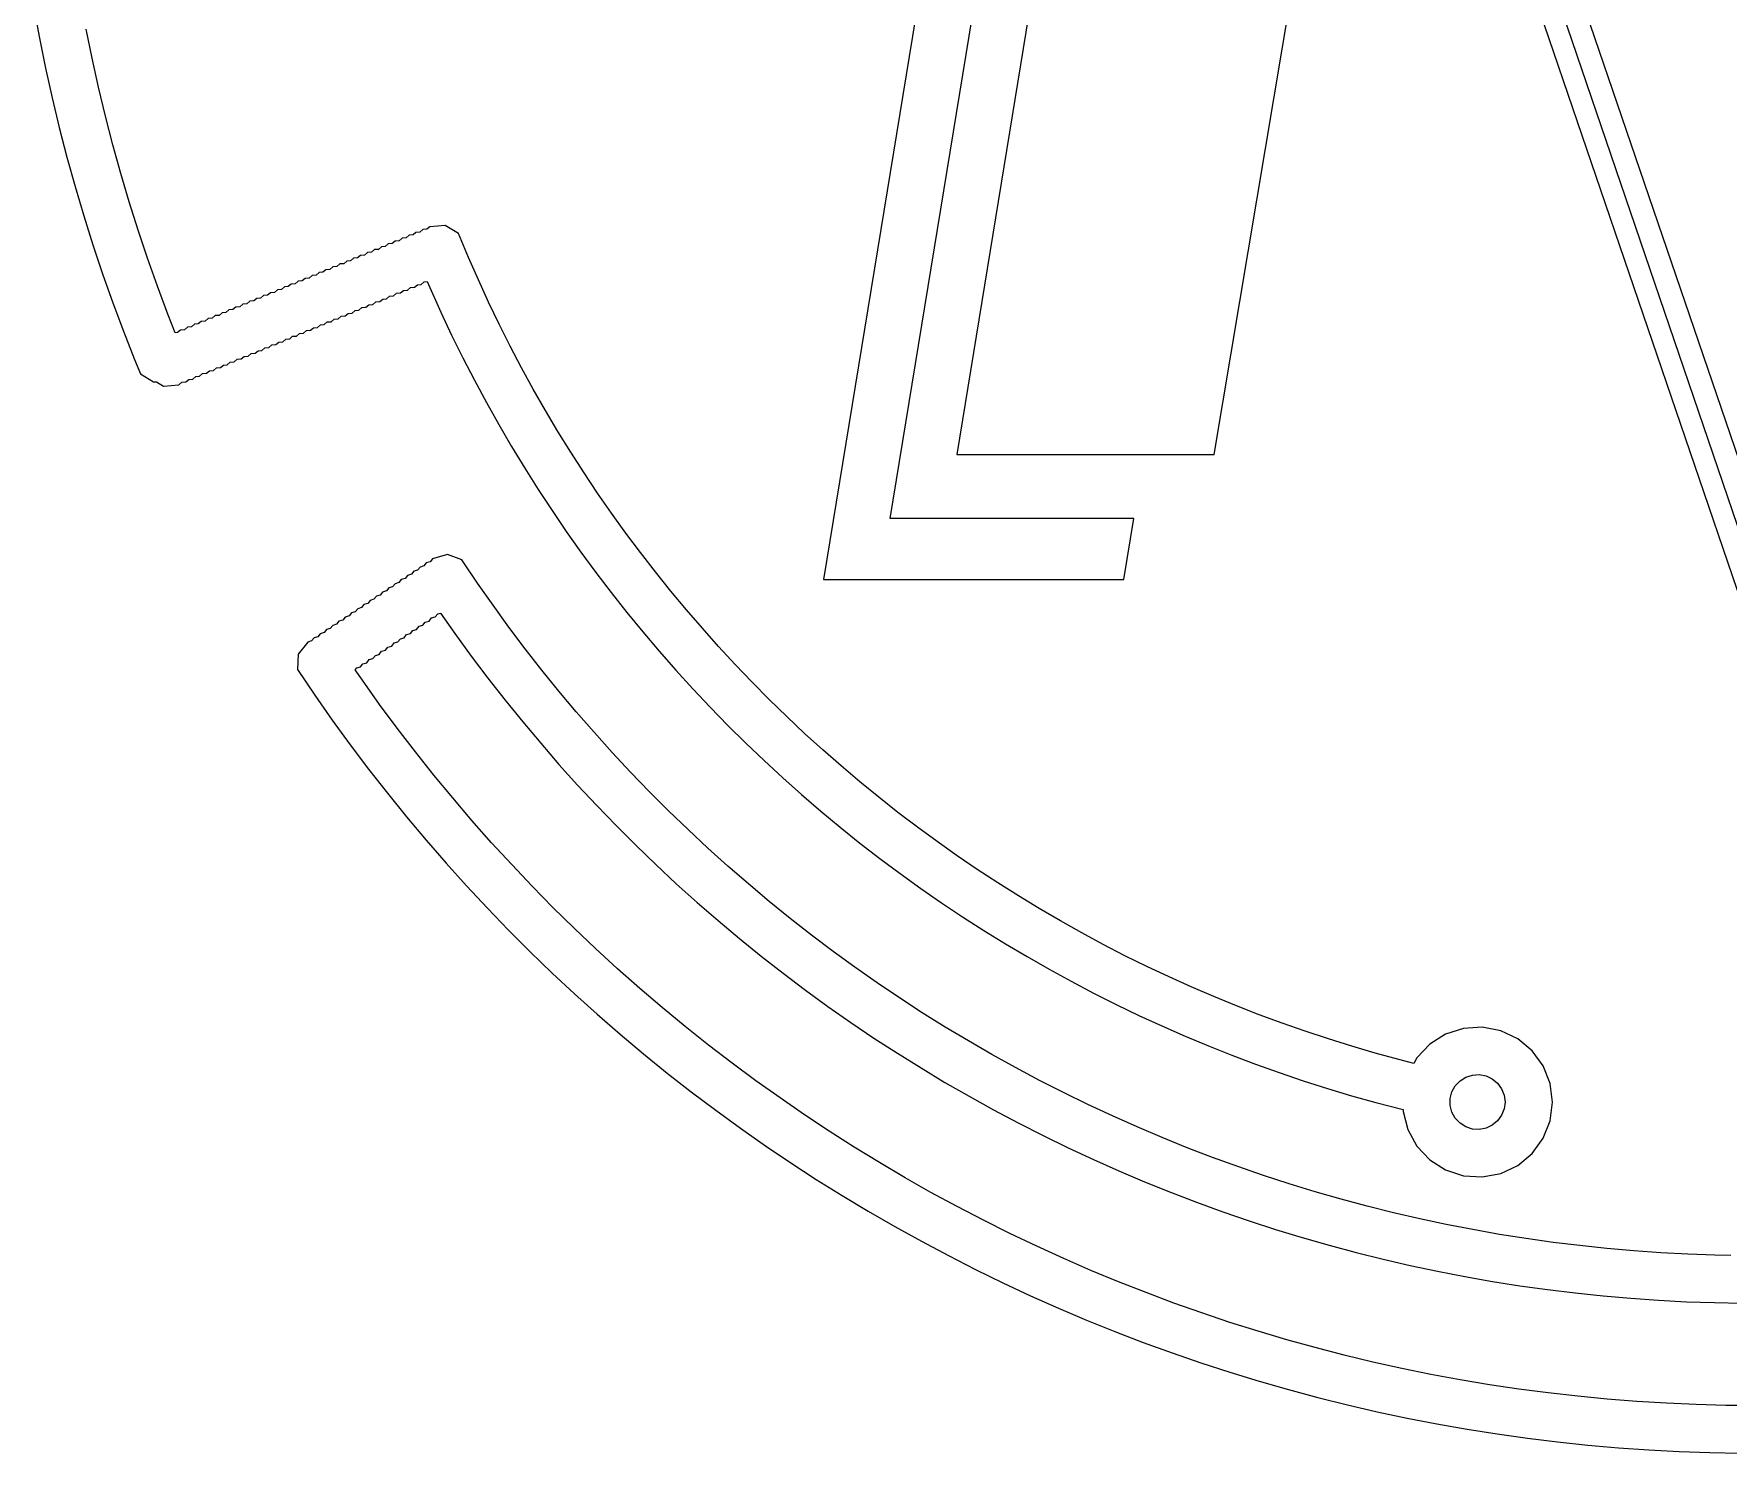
# Model space of a CAD drawing. Header units: metres. Extents: x -25 to 25, y -25 to 25.
# Drawn here: x -24.62 to -0.39, y -25 to -4.71 of the extents above; entities that cross this region are included whole.
import ezdxf

# ---------------------------------------------------------------- set-up
doc = ezdxf.new("R2010")
doc.units = ezdxf.units.M

msp = doc.modelspace()

# ---------------------------------------------------------------- linework, layer by layer
for p, q in [((-9.07555, 13.4543), (-13.3263, -12.5087)), ((-12.3749, -11.6375), (-8.42712, 12.4735)), ((-7.77872, 11.5366), (-11.4227, -10.7217)), ((-5.27769, 3.96202), (-0.168442, -11.0076)), ((-0.183548, -11.947), (-5.38841, 3.30254)), ((-7.74298, -10.7217), (-5.49413, 2.67288)), ((-5.49413, 2.67288), (-0.199371, -12.8418)), ((-24.6201, -4.34258), (-24.5405, -4.77159)), ((-24.5405, -4.77159), (-24.4535, -5.19914)), ((-23.7888, -5.05647), (-23.8735, -4.64052)), ((-23.697, -5.47087), (-23.7888, -5.05647)), ((-24.4535, -5.19914), (-24.359, -5.62514)), ((-23.5979, -5.88359), (-23.697, -5.47087)), ((-24.359, -5.62514), (-24.2572, -6.04939)), ((-24.2572, -6.04939), (-24.1479, -6.47182)), ((-23.4916, -6.29451), (-23.5979, -5.88359)), ((-23.3782, -6.70358), (-23.4916, -6.29451)), ((-24.1479, -6.47182), (-24.0313, -6.89227)), ((-23.2576, -7.11055), (-23.3782, -6.70358)), ((-24.0313, -6.89227), (-23.9073, -7.31062)), ((-23.13, -7.51537), (-23.2576, -7.11055)), ((-23.9073, -7.31062), (-23.7761, -7.72676)), ((-19.0564, -7.50659), (-19.0993, -7.5432)), ((-19.0002, -7.50217), (-19.0564, -7.50659)), ((-18.9574, -7.46556), (-19.0002, -7.50217)), ((-18.7372, -7.44823), (-18.9574, -7.46556)), ((-18.5488, -7.56364), (-18.7372, -7.44823)), ((-23.7761, -7.72676), (-23.6376, -8.14053)), ((-22.9953, -7.91789), (-23.13, -7.51537)), ((-19.6508, -7.75278), (-19.6936, -7.78938)), ((-19.5946, -7.74835), (-19.6508, -7.75278)), ((-19.5517, -7.71175), (-19.5946, -7.74835)), ((-19.4955, -7.70732), (-19.5517, -7.71175)), ((-19.4527, -7.67072), (-19.4955, -7.70732)), ((-19.3965, -7.66629), (-19.4527, -7.67072)), ((-19.3536, -7.62968), (-19.3965, -7.66629)), ((-19.2974, -7.62526), (-19.3536, -7.62968)), ((-19.2545, -7.58865), (-19.2974, -7.62526)), ((-19.1983, -7.58423), (-19.2545, -7.58865)), ((-19.1555, -7.54762), (-19.1983, -7.58423)), ((-19.0993, -7.5432), (-19.1555, -7.54762)), ((-18.4048, -7.90733), (-18.5488, -7.56364)), ((-22.8536, -8.31804), (-22.9953, -7.91789)), ((-20.1889, -7.99452), (-20.2451, -7.99895)), ((-20.146, -7.95792), (-20.1889, -7.99452)), ((-20.0898, -7.95351), (-20.146, -7.95792)), ((-20.047, -7.91689), (-20.0898, -7.95351)), ((-19.9908, -7.91248), (-20.047, -7.91689)), ((-19.9479, -7.87585), (-19.9908, -7.91248)), ((-19.8917, -7.87144), (-19.9479, -7.87585)), ((-19.8489, -7.83482), (-19.8917, -7.87144)), ((-19.7927, -7.83041), (-19.8489, -7.83482)), ((-19.7498, -7.79381), (-19.7927, -7.83041)), ((-19.6936, -7.78938), (-19.7498, -7.79381)), ((-18.264, -8.22734), (-18.4048, -7.90733)), ((-23.6376, -8.14053), (-23.4919, -8.55182)), ((-20.7404, -8.2041), (-20.7832, -8.24071)), ((-20.6842, -8.19968), (-20.7404, -8.2041)), ((-20.6413, -8.16307), (-20.6842, -8.19968)), ((-20.5851, -8.15865), (-20.6413, -8.16307)), ((-20.5423, -8.12204), (-20.5851, -8.15865)), ((-20.4861, -8.11761), (-20.5423, -8.12204)), ((-20.4432, -8.08101), (-20.4861, -8.11761)), ((-20.387, -8.07658), (-20.4432, -8.08101)), ((-20.3441, -8.03998), (-20.387, -8.07658)), ((-20.288, -8.03555), (-20.3441, -8.03998)), ((-20.2451, -7.99895), (-20.288, -8.03555)), ((-18.1176, -8.54488), (-18.264, -8.22734)), ((-22.705, -8.71561), (-22.8536, -8.31804)), ((-21.3347, -8.45029), (-21.3776, -8.48689)), ((-21.2785, -8.44586), (-21.3347, -8.45029)), ((-21.2357, -8.40926), (-21.2785, -8.44586)), ((-21.1795, -8.40483), (-21.2357, -8.40926)), ((-21.1366, -8.36823), (-21.1795, -8.40483)), ((-21.0804, -8.3638), (-21.1366, -8.36823)), ((-21.0376, -8.32719), (-21.0804, -8.3638)), ((-20.9814, -8.32277), (-21.0376, -8.32719)), ((-20.9385, -8.28616), (-20.9814, -8.32277)), ((-20.8823, -8.28174), (-20.9385, -8.28616)), ((-20.8394, -8.24513), (-20.8823, -8.28174)), ((-20.7832, -8.24071), (-20.8394, -8.24513)), ((-19.5753, -8.49521), (-19.5325, -8.4586)), ((-19.5325, -8.4586), (-19.4763, -8.45418)), ((-19.4763, -8.45418), (-19.4334, -8.41757)), ((-19.4334, -8.41757), (-19.3772, -8.41315)), ((-19.3772, -8.41315), (-19.3344, -8.37654)), ((-19.3344, -8.37654), (-19.2782, -8.37212)), ((-19.2782, -8.37212), (-19.2353, -8.33551)), ((-19.2353, -8.33551), (-19.1791, -8.33109)), ((-19.1791, -8.33109), (-19.1363, -8.29448)), ((-19.1363, -8.29448), (-19.0801, -8.29005)), ((-19.0801, -8.29005), (-19.0372, -8.25345)), ((-19.0372, -8.25345), (-18.997, -8.25027)), ((-18.997, -8.25027), (-18.8003, -8.68942)), ((-23.4919, -8.55182), (-23.3391, -8.96051)), ((-22.6007, -8.98196), (-22.705, -8.71561)), ((-21.929, -8.69647), (-21.9719, -8.73308)), ((-21.8728, -8.69205), (-21.929, -8.69647)), ((-21.83, -8.65544), (-21.8728, -8.69205)), ((-21.7738, -8.65102), (-21.83, -8.65544)), ((-21.7309, -8.61441), (-21.7738, -8.65102)), ((-21.6747, -8.60999), (-21.7309, -8.61441)), ((-21.6319, -8.57338), (-21.6747, -8.60999)), ((-21.5757, -8.56895), (-21.6319, -8.57338)), ((-21.5328, -8.53235), (-21.5757, -8.56895)), ((-21.4766, -8.52792), (-21.5328, -8.53235)), ((-21.4338, -8.49132), (-21.4766, -8.52792)), ((-21.3776, -8.48689), (-21.4338, -8.49132)), ((-20.1697, -8.74138), (-20.1268, -8.70477)), ((-20.1268, -8.70477), (-20.0706, -8.70035)), ((-20.0706, -8.70035), (-20.0278, -8.66374)), ((-20.0278, -8.66374), (-19.9716, -8.65932)), ((-19.9716, -8.65932), (-19.9287, -8.62271)), ((-19.9287, -8.62271), (-19.8725, -8.6183)), ((-19.8725, -8.6183), (-19.8297, -8.58168)), ((-19.8297, -8.58168), (-19.7735, -8.57727)), ((-19.7735, -8.57727), (-19.7306, -8.54065)), ((-19.7306, -8.54065), (-19.6744, -8.53624)), ((-19.6744, -8.53624), (-19.6315, -8.49962)), ((-19.6315, -8.49962), (-19.5753, -8.49521)), ((-18.8003, -8.68942), (-18.6458, -9.0162)), ((-17.9657, -8.85976), (-18.1176, -8.54488)), ((-23.3391, -8.96051), (-23.1792, -9.36647)), ((-22.5234, -8.94264), (-22.5662, -8.97926)), ((-22.4672, -8.93823), (-22.5234, -8.94264)), ((-22.4243, -8.90161), (-22.4672, -8.93823)), ((-22.3681, -8.8972), (-22.4243, -8.90161)), ((-22.3253, -8.86058), (-22.3681, -8.8972)), ((-22.2691, -8.85617), (-22.3253, -8.86058)), ((-22.2262, -8.81956), (-22.2691, -8.85617)), ((-22.17, -8.81514), (-22.2262, -8.81956)), ((-22.1272, -8.77853), (-22.17, -8.81514)), ((-22.071, -8.77411), (-22.1272, -8.77853)), ((-22.0281, -8.7375), (-22.071, -8.77411)), ((-21.9719, -8.73308), (-22.0281, -8.7375)), ((-20.764, -8.98756), (-20.7211, -8.95096)), ((-20.7211, -8.95096), (-20.6649, -8.94653)), ((-20.6649, -8.94653), (-20.6221, -8.90993)), ((-20.6221, -8.90993), (-20.5659, -8.9055)), ((-20.5659, -8.9055), (-20.523, -8.8689)), ((-20.523, -8.8689), (-20.4668, -8.86447)), ((-20.4668, -8.86447), (-20.424, -8.82787)), ((-20.424, -8.82787), (-20.3678, -8.82344)), ((-20.3678, -8.82344), (-20.3249, -8.78683)), ((-20.3249, -8.78683), (-20.2687, -8.78241)), ((-20.2687, -8.78241), (-20.2259, -8.7458)), ((-20.2259, -8.7458), (-20.1697, -8.74138)), ((-17.8084, -9.17191), (-17.9657, -8.85976)), ((-22.5662, -8.97926), (-22.6007, -8.98196)), ((-21.3583, -9.23375), (-21.3155, -9.19714)), ((-21.3155, -9.19714), (-21.2593, -9.19272)), ((-21.2593, -9.19272), (-21.2164, -9.15611)), ((-21.2164, -9.15611), (-21.1602, -9.15169)), ((-21.1602, -9.15169), (-21.1174, -9.11508)), ((-21.1174, -9.11508), (-21.0612, -9.11066)), ((-21.0612, -9.11066), (-21.0183, -9.07405)), ((-21.0183, -9.07405), (-20.9621, -9.06963)), ((-20.9621, -9.06963), (-20.9193, -9.03302)), ((-20.9193, -9.03302), (-20.8631, -9.02859)), ((-20.8631, -9.02859), (-20.8202, -8.99199)), ((-20.8202, -8.99199), (-20.764, -8.98756)), ((-18.6458, -9.0162), (-18.4856, -9.34026)), ((-17.6456, -9.48134), (-17.8084, -9.17191)), ((-23.1792, -9.36647), (-23.0966, -9.56837)), ((-21.9527, -9.47993), (-21.9098, -9.44333)), ((-21.9098, -9.44333), (-21.8536, -9.4389)), ((-21.8536, -9.4389), (-21.8108, -9.4023)), ((-21.8108, -9.4023), (-21.7546, -9.39787)), ((-21.7546, -9.39787), (-21.7117, -9.36127)), ((-21.7117, -9.36127), (-21.6555, -9.35684)), ((-21.6555, -9.35684), (-21.6127, -9.32024)), ((-21.6127, -9.32024), (-21.5565, -9.31581)), ((-21.5565, -9.31581), (-21.5136, -9.27921)), ((-21.5136, -9.27921), (-21.4574, -9.27478)), ((-21.4574, -9.27478), (-21.4145, -9.23817)), ((-21.4145, -9.23817), (-21.3583, -9.23375)), ((-18.4856, -9.34026), (-18.3198, -9.66145)), ((-23.0966, -9.56837), (-22.9087, -9.6846)), ((-22.9087, -9.6846), (-22.8681, -9.68159)), ((-22.8681, -9.68159), (-22.7672, -9.74344)), ((-22.547, -9.7261), (-22.5042, -9.6895)), ((-22.5042, -9.6895), (-22.448, -9.68509)), ((-22.448, -9.68509), (-22.4051, -9.64847)), ((-22.4051, -9.64847), (-22.3489, -9.64406)), ((-22.3489, -9.64406), (-22.306, -9.60744)), ((-22.306, -9.60744), (-22.2498, -9.60303)), ((-22.2498, -9.60303), (-22.207, -9.56641)), ((-22.207, -9.56641), (-22.1508, -9.562)), ((-22.1508, -9.562), (-22.1079, -9.52538)), ((-22.1079, -9.52538), (-22.0517, -9.52097)), ((-22.0517, -9.52097), (-22.0089, -9.48436)), ((-22.0089, -9.48436), (-21.9527, -9.47993)), ((-18.3198, -9.66145), (-18.1484, -9.97971)), ((-17.4775, -9.78783), (-17.6456, -9.48134)), ((-22.7672, -9.74344), (-22.547, -9.7261)), ((-17.304, -10.0914), (-17.4775, -9.78783)), ((-18.1484, -9.97971), (-17.9714, -10.2949)), ((-17.1252, -10.3918), (-17.304, -10.0914)), ((-17.9714, -10.2949), (-17.789, -10.607)), ((-16.9412, -10.6891), (-17.1252, -10.3918)), ((-17.789, -10.607), (-17.6012, -10.9158)), ((-16.7521, -10.9832), (-16.9412, -10.6891)), ((-11.4227, -10.7217), (-7.74298, -10.7217)), ((-17.6012, -10.9158), (-17.408, -11.2214)), ((-16.5579, -11.2739), (-16.7521, -10.9832)), ((-17.408, -11.2214), (-17.2095, -11.5235)), ((-16.3586, -11.5611), (-16.5579, -11.2739)), ((-17.2095, -11.5235), (-17.0058, -11.8221)), ((-16.1543, -11.8449), (-16.3586, -11.5611)), ((-17.0058, -11.8221), (-16.7969, -12.1171)), ((-15.9452, -12.125), (-16.1543, -11.8449)), ((-8.88782, -11.6375), (-12.3749, -11.6375)), ((-9.03407, -12.5087), (-8.88782, -11.6375)), ((-19.0979, -12.331), (-19.1328, -12.3752)), ((-19.0437, -12.3157), (-19.0979, -12.331)), ((-19.0088, -12.2714), (-19.0437, -12.3157)), ((-18.9545, -12.2561), (-19.0088, -12.2714)), ((-18.9196, -12.2119), (-18.9545, -12.2561)), ((-18.707, -12.1519), (-18.9196, -12.2119)), ((-18.4998, -12.2283), (-18.707, -12.1519)), ((-18.2757, -12.5606), (-18.4998, -12.2283)), ((-16.7969, -12.1171), (-16.5828, -12.4083)), ((-15.7311, -12.4014), (-15.9452, -12.125)), ((-19.4545, -12.5692), (-19.4894, -12.6135)), ((-19.4003, -12.5539), (-19.4545, -12.5692)), ((-19.3654, -12.5097), (-19.4003, -12.5539)), ((-19.3111, -12.4944), (-19.3654, -12.5097)), ((-19.2762, -12.4501), (-19.3111, -12.4944)), ((-19.222, -12.4348), (-19.2762, -12.4501)), ((-19.1871, -12.3905), (-19.222, -12.4348)), ((-19.1328, -12.3752), (-19.1871, -12.3905)), ((-18.0538, -12.8776), (-18.2757, -12.5606)), ((-16.5828, -12.4083), (-16.3638, -12.6959)), ((-15.5123, -12.6741), (-15.7311, -12.4014)), ((-13.3263, -12.5087), (-9.03407, -12.5087)), ((-19.8111, -12.8075), (-19.846, -12.8518)), ((-19.7568, -12.7922), (-19.8111, -12.8075)), ((-19.7219, -12.7479), (-19.7568, -12.7922)), ((-19.6677, -12.7327), (-19.7219, -12.7479)), ((-19.6328, -12.6884), (-19.6677, -12.7327)), ((-19.5785, -12.6731), (-19.6328, -12.6884)), ((-19.5436, -12.6288), (-19.5785, -12.6731)), ((-19.4894, -12.6135), (-19.5436, -12.6288)), ((-16.3638, -12.6959), (-16.1397, -12.9795)), ((-15.2887, -12.9429), (-15.5123, -12.6741)), ((-20.1677, -13.0458), (-20.2026, -13.09)), ((-20.1134, -13.0305), (-20.1677, -13.0458)), ((-20.0785, -12.9862), (-20.1134, -13.0305)), ((-20.0243, -12.9709), (-20.0785, -12.9862)), ((-19.9894, -12.9267), (-20.0243, -12.9709)), ((-19.9351, -12.9113), (-19.9894, -12.9267)), ((-19.9002, -12.8671), (-19.9351, -12.9113)), ((-19.846, -12.8518), (-19.9002, -12.8671)), ((-18.9682, -13.104), (-18.9333, -13.0597)), ((-18.9333, -13.0597), (-18.8791, -13.0444)), ((-18.8791, -13.0444), (-18.8442, -13.0002)), ((-18.8442, -13.0002), (-18.8057, -12.9893)), ((-18.8057, -12.9893), (-18.6009, -13.2812)), ((-17.8263, -13.1908), (-18.0538, -12.8776)), ((-16.1397, -12.9795), (-15.9107, -13.2592)), ((-15.0605, -13.2077), (-15.2887, -12.9429)), ((-20.5243, -13.284), (-20.5592, -13.3283)), ((-20.47, -13.2688), (-20.5243, -13.284)), ((-20.4351, -13.2245), (-20.47, -13.2688)), ((-20.3809, -13.2092), (-20.4351, -13.2245)), ((-20.346, -13.1649), (-20.3809, -13.2092)), ((-20.2917, -13.1496), (-20.346, -13.1649)), ((-20.2568, -13.1053), (-20.2917, -13.1496)), ((-20.2026, -13.09), (-20.2568, -13.1053)), ((-19.3248, -13.3423), (-19.2899, -13.298)), ((-19.2899, -13.298), (-19.2357, -13.2827)), ((-19.2357, -13.2827), (-19.2008, -13.2384)), ((-19.2008, -13.2384), (-19.1465, -13.2231)), ((-19.1465, -13.2231), (-19.1116, -13.1789)), ((-19.1116, -13.1789), (-19.0574, -13.1636)), ((-19.0574, -13.1636), (-19.0225, -13.1193)), ((-19.0225, -13.1193), (-18.9682, -13.104)), ((-18.6009, -13.2812), (-18.3663, -13.6038)), ((-17.5934, -13.4998), (-17.8263, -13.1908)), ((-15.9107, -13.2592), (-15.6769, -13.5349)), ((-14.8278, -13.4685), (-15.0605, -13.2077)), ((-20.7026, -13.4032), (-20.8393, -13.5766)), ((-20.6483, -13.3879), (-20.7026, -13.4032)), ((-20.6134, -13.3436), (-20.6483, -13.3879)), ((-20.5592, -13.3283), (-20.6134, -13.3436)), ((-19.6814, -13.5805), (-19.6465, -13.5363)), ((-19.6465, -13.5363), (-19.5923, -13.521)), ((-19.5923, -13.521), (-19.5574, -13.4767)), ((-19.5574, -13.4767), (-19.5031, -13.4614)), ((-19.5031, -13.4614), (-19.4682, -13.4171)), ((-19.4682, -13.4171), (-19.414, -13.4018)), ((-19.414, -13.4018), (-19.3791, -13.3576)), ((-19.3791, -13.3576), (-19.3248, -13.3423)), ((-17.3551, -13.8049), (-17.5934, -13.4998)), ((-15.6769, -13.5349), (-15.4383, -13.8064)), ((-14.5904, -13.7253), (-14.8278, -13.4685)), ((-20.8393, -13.5766), (-20.848, -13.7973)), ((-20.848, -13.7973), (-20.6025, -14.1613)), ((-20.0246, -13.8017), (-20.0031, -13.7745)), ((-19.9221, -13.9495), (-20.0246, -13.8017)), ((-20.0031, -13.7745), (-19.9489, -13.7592)), ((-19.9489, -13.7592), (-19.914, -13.715)), ((-19.914, -13.715), (-19.8597, -13.6997)), ((-19.8597, -13.6997), (-19.8248, -13.6554)), ((-19.8248, -13.6554), (-19.7706, -13.6401)), ((-19.7706, -13.6401), (-19.7357, -13.5958)), ((-19.7357, -13.5958), (-19.6814, -13.5805)), ((-18.3663, -13.6038), (-18.126, -13.9223)), ((-17.1115, -14.1056), (-17.3551, -13.8049)), ((-15.4383, -13.8064), (-15.195, -14.0737)), ((-14.3486, -13.9778), (-14.5904, -13.7253)), ((-19.6755, -14.2951), (-19.9221, -13.9495)), ((-18.126, -13.9223), (-17.8803, -14.2365)), ((-14.1026, -14.2261), (-14.3486, -13.9778)), ((-20.6025, -14.1613), (-20.3522, -14.5187)), ((-19.423, -14.6363), (-19.6755, -14.2951)), ((-17.8803, -14.2365), (-17.6291, -14.5464)), ((-16.8627, -14.4021), (-17.1115, -14.1056)), ((-15.195, -14.0737), (-14.947, -14.3368)), ((-13.8521, -14.4701), (-14.1026, -14.2261)), ((-20.3522, -14.5187), (-20.0957, -14.8717)), ((-16.6088, -14.6942), (-16.8627, -14.4021)), ((-14.947, -14.3368), (-14.6945, -14.5955)), ((-13.5975, -14.7096), (-13.8521, -14.4701)), ((-19.1647, -14.973), (-19.423, -14.6363)), ((-17.6291, -14.5464), (-17.3726, -14.8518)), ((-16.3498, -14.9818), (-16.6088, -14.6942)), ((-14.6945, -14.5955), (-14.4376, -14.8497)), ((-13.3387, -14.9447), (-13.5975, -14.7096)), ((-20.0957, -14.8717), (-19.8331, -15.2202)), ((-18.9004, -15.3053), (-19.1647, -14.973)), ((-17.3726, -14.8518), (-17.1107, -15.1528)), ((-16.0859, -15.2649), (-16.3498, -14.9818)), ((-14.4376, -14.8497), (-14.1762, -15.0994)), ((-13.0758, -15.1752), (-13.3387, -14.9447)), ((-19.8331, -15.2202), (-19.5644, -15.564)), ((-17.1107, -15.1528), (-16.8437, -15.4491)), ((-14.1762, -15.0994), (-13.9105, -15.3445)), ((-12.809, -15.4011), (-13.0758, -15.1752)), ((-18.6304, -15.6328), (-18.9004, -15.3053)), ((-16.8437, -15.4491), (-16.5715, -15.7407)), ((-15.817, -15.5433), (-16.0859, -15.2649)), ((-13.9105, -15.3445), (-13.6406, -15.585)), ((-12.5383, -15.6223), (-12.809, -15.4011)), ((-19.5644, -15.564), (-19.2898, -15.9031)), ((-18.3548, -15.9555), (-18.6304, -15.6328)), ((-16.5715, -15.7407), (-16.2942, -16.0275)), ((-15.5433, -15.817), (-15.817, -15.5433)), ((-13.6406, -15.585), (-13.3665, -15.8206)), ((-12.2637, -15.8387), (-12.5383, -15.6223)), ((-19.2898, -15.9031), (-19.0093, -16.2373)), ((-18.0735, -16.2734), (-18.3548, -15.9555)), ((-15.2649, -16.0859), (-15.5433, -15.817)), ((-13.3665, -15.8206), (-13.0884, -16.0515)), ((-11.9853, -16.0504), (-12.2637, -15.8387)), ((-16.2942, -16.0275), (-16.012, -16.3094)), ((-14.9818, -16.3498), (-15.2649, -16.0859)), ((-13.0884, -16.0515), (-12.8063, -16.2775)), ((-11.7034, -16.2571), (-11.9853, -16.0504)), ((-19.0093, -16.2373), (-18.7231, -16.5666)), ((-17.7867, -16.5864), (-18.0735, -16.2734)), ((-16.012, -16.3094), (-15.7249, -16.5864)), ((-14.6942, -16.6088), (-14.9818, -16.3498)), ((-12.8063, -16.2775), (-12.5202, -16.4985)), ((-11.4179, -16.4589), (-11.7034, -16.2571)), ((-11.1289, -16.6556), (-11.4179, -16.4589)), ((-18.7231, -16.5666), (-18.4311, -16.8908)), ((-17.4946, -16.8943), (-17.7867, -16.5864)), ((-15.7249, -16.5864), (-15.4331, -16.8583)), ((-14.4021, -16.8627), (-14.6942, -16.6088)), ((-12.5202, -16.4985), (-12.2304, -16.7145)), ((-12.2304, -16.7145), (-11.9368, -16.9254)), ((-10.8366, -16.8473), (-11.1289, -16.6556)), ((-18.4311, -16.8908), (-18.1335, -17.2099)), ((-17.1971, -17.1971), (-17.4946, -16.8943)), ((-15.4331, -16.8583), (-15.1365, -17.1251)), ((-14.1056, -17.1115), (-14.4021, -16.8627)), ((-11.9368, -16.9254), (-11.6396, -17.1312)), ((-10.5409, -17.0339), (-10.8366, -16.8473)), ((-16.8943, -17.4946), (-17.1971, -17.1971)), ((-15.1365, -17.1251), (-14.8353, -17.3866)), ((-13.8049, -17.3551), (-14.1056, -17.1115)), ((-11.6396, -17.1312), (-11.3389, -17.3317)), ((-10.242, -17.2152), (-10.5409, -17.0339)), ((-18.1335, -17.2099), (-17.8304, -17.5238)), ((-14.8353, -17.3866), (-14.5296, -17.6429)), ((-13.4998, -17.5934), (-13.8049, -17.3551)), ((-11.3389, -17.3317), (-11.0347, -17.5269)), ((-9.94003, -17.3914), (-10.242, -17.2152)), ((-9.63496, -17.5622), (-9.94003, -17.3914)), ((-17.8304, -17.5238), (-17.5218, -17.8323)), ((-16.5864, -17.7867), (-16.8943, -17.4946)), ((-14.5296, -17.6429), (-14.2195, -17.8938)), ((-13.1908, -17.8263), (-13.4998, -17.5934)), ((-11.0347, -17.5269), (-10.7271, -17.7169)), ((-9.32698, -17.7277), (-9.63496, -17.5622)), ((-17.5218, -17.8323), (-17.2079, -18.1354)), ((-16.2734, -18.0735), (-16.5864, -17.7867)), ((-14.2195, -17.8938), (-13.9051, -18.1392)), ((-12.8776, -18.0538), (-13.1908, -17.8263)), ((-10.7271, -17.7169), (-10.4163, -17.9014)), ((-10.4163, -17.9014), (-10.1022, -18.0804)), ((-9.0162, -17.8878), (-9.32698, -17.7277)), ((-8.70258, -18.0424), (-9.0162, -17.8878)), ((-17.2079, -18.1354), (-16.8888, -18.4329)), ((-15.9555, -18.3548), (-16.2734, -18.0735)), ((-13.9051, -18.1392), (-13.5864, -18.3792)), ((-12.5606, -18.2757), (-12.8776, -18.0538)), ((-10.1022, -18.0804), (-9.78516, -18.254)), ((-8.38637, -18.1915), (-8.70258, -18.0424)), ((-15.6328, -18.6304), (-15.9555, -18.3548)), ((-13.5864, -18.3792), (-13.2635, -18.6135)), ((-12.2397, -18.4922), (-12.5606, -18.2757)), ((-9.78516, -18.254), (-9.46509, -18.422)), ((-8.06763, -18.3351), (-8.38637, -18.1915)), ((-7.7464, -18.4731), (-8.06763, -18.3351)), ((-16.8888, -18.4329), (-16.5645, -18.7249)), ((-15.3053, -18.9004), (-15.6328, -18.6304)), ((-13.2635, -18.6135), (-12.9367, -18.8421)), ((-11.9151, -18.703), (-12.2397, -18.4922)), ((-9.46509, -18.422), (-9.14214, -18.5844)), ((-9.14214, -18.5844), (-8.81641, -18.7411)), ((-7.42287, -18.6055), (-7.7464, -18.4731)), ((-7.09698, -18.7322), (-7.42287, -18.6055)), ((-16.5645, -18.7249), (-16.2352, -19.0111)), ((-12.9367, -18.8421), (-12.6059, -19.065)), ((-11.5869, -18.9081), (-11.9151, -18.703)), ((-8.81641, -18.7411), (-8.48799, -18.8921)), ((-8.48799, -18.8921), (-8.15698, -19.0374)), ((-6.76898, -18.8532), (-7.09698, -18.7322)), ((-6.43893, -18.9685), (-6.76898, -18.8532)), ((-16.2352, -19.0111), (-15.901, -19.2916)), ((-14.973, -19.1647), (-15.3053, -18.9004)), ((-12.6059, -19.065), (-12.2712, -19.2821)), ((-11.2551, -19.1074), (-11.5869, -18.9081)), ((-10.92, -19.3009), (-11.2551, -19.1074)), ((-8.15698, -19.0374), (-7.82349, -19.1768)), ((-6.10686, -19.078), (-6.43893, -18.9685)), ((-5.77303, -19.1817), (-6.10686, -19.078)), ((-4.43074, -19.0097), (-4.65765, -19.1537)), ((-4.17514, -18.9267), (-4.43074, -19.0097)), ((-3.90691, -18.9098), (-4.17514, -18.9267)), ((-3.64291, -18.9601), (-3.90691, -18.9098)), ((-3.39973, -19.0746), (-3.64291, -18.9601)), ((-3.19266, -19.2459), (-3.39973, -19.0746)), ((-15.901, -19.2916), (-15.5618, -19.5661)), ((-14.6363, -19.423), (-14.973, -19.1647)), ((-12.2712, -19.2821), (-11.9328, -19.4933)), ((-10.5814, -19.4886), (-10.92, -19.3009)), ((-7.82349, -19.1768), (-7.48763, -19.3104)), ((-7.48763, -19.3104), (-7.14946, -19.4382)), ((-5.43733, -19.2795), (-5.77303, -19.1817)), ((-5.1001, -19.3714), (-5.43733, -19.2795)), ((-4.88409, -19.4269), (-5.1001, -19.3714)), ((-4.84164, -19.3496), (-4.88409, -19.4269)), ((-4.65765, -19.1537), (-4.84164, -19.3496)), ((-3.03468, -19.4633), (-3.19266, -19.2459)), ((-15.5618, -19.5661), (-15.218, -19.8347)), ((-14.2951, -19.6755), (-14.6363, -19.423)), ((-11.9328, -19.4933), (-11.5908, -19.6986)), ((-10.2397, -19.6703), (-10.5814, -19.4886)), ((-7.14946, -19.4382), (-6.80913, -19.56)), ((-6.80913, -19.56), (-6.46672, -19.6758)), ((-4.22482, -19.6769), (-4.14162, -19.6241)), ((-4.14162, -19.6241), (-4.0479, -19.5937)), ((-4.0479, -19.5937), (-3.94955, -19.5875)), ((-3.94955, -19.5875), (-3.85275, -19.606)), ((-3.85275, -19.606), (-3.76358, -19.6479)), ((-2.93575, -19.7132), (-3.03468, -19.4633)), ((-15.218, -19.8347), (-14.8695, -20.0973)), ((-13.9495, -19.9221), (-14.2951, -19.6755)), ((-11.5908, -19.6986), (-11.2452, -19.8979)), ((-9.89485, -19.846), (-10.2397, -19.6703)), ((-9.54695, -20.0157), (-9.89485, -19.846)), ((-6.46672, -19.6758), (-6.12234, -19.7857)), ((-6.12234, -19.7857), (-5.77611, -19.8895)), ((-4.36426, -19.9306), (-4.33975, -19.8351)), ((-4.33975, -19.8351), (-4.29228, -19.7488)), ((-4.29228, -19.7488), (-4.22482, -19.6769)), ((-3.76358, -19.6479), (-3.68765, -19.7107)), ((-3.68765, -19.7107), (-3.62973, -19.7905)), ((-3.62973, -19.7905), (-3.59346, -19.8821)), ((-2.90205, -19.9798), (-2.93575, -19.7132)), ((-14.8695, -20.0973), (-14.5165, -20.3538)), ((-13.5997, -20.1625), (-13.9495, -19.9221)), ((-11.2452, -19.8979), (-10.8963, -20.0911)), ((-10.8963, -20.0911), (-10.544, -20.2782)), ((-9.19623, -20.1792), (-9.54695, -20.0157)), ((-5.77611, -19.8895), (-5.42812, -19.9873)), ((-5.42812, -19.9873), (-5.03795, -20.0891)), ((-5.03795, -20.0891), (-5.03795, -20.1142)), ((-4.36426, -20.0291), (-4.36426, -19.9306)), ((-4.33975, -20.1246), (-4.36426, -20.0291)), ((-3.59346, -20.0776), (-3.62973, -20.1692)), ((-3.59346, -19.8821), (-3.5811, -19.9798)), ((-3.5811, -19.9798), (-3.59346, -20.0776)), ((-2.93575, -20.2465), (-2.90205, -19.9798)), ((-13.2457, -20.3967), (-13.5997, -20.1625)), ((-10.544, -20.2782), (-10.1884, -20.4592)), ((-8.84264, -20.3367), (-9.19623, -20.1792)), ((-8.48636, -20.4879), (-8.84264, -20.3367)), ((-5.03795, -20.1142), (-4.97112, -20.3745)), ((-4.29228, -20.2109), (-4.33975, -20.1246)), ((-4.22482, -20.2828), (-4.29228, -20.2109)), ((-4.14162, -20.3356), (-4.22482, -20.2828)), ((-4.0479, -20.366), (-4.14162, -20.3356)), ((-3.76358, -20.3118), (-3.85275, -20.3537)), ((-3.68765, -20.249), (-3.76358, -20.3118)), ((-3.62973, -20.1692), (-3.68765, -20.249)), ((-3.03468, -20.4964), (-2.93575, -20.2465)), ((-14.5165, -20.3538), (-14.1591, -20.604)), ((-12.8878, -20.6248), (-13.2457, -20.3967)), ((-10.1884, -20.4592), (-9.82983, -20.6339)), ((-8.12747, -20.6329), (-8.48636, -20.4879)), ((-4.97112, -20.3745), (-4.84164, -20.6101)), ((-3.94955, -20.3722), (-4.0479, -20.366)), ((-3.85275, -20.3537), (-3.94955, -20.3722)), ((-3.19266, -20.7138), (-3.03468, -20.4964)), ((-14.1591, -20.604), (-13.7973, -20.848)), ((-12.5258, -20.8466), (-12.8878, -20.6248)), ((-9.82983, -20.6339), (-9.46823, -20.8023)), ((-9.46823, -20.8023), (-9.10373, -20.9644)), ((-7.76614, -20.7716), (-8.12747, -20.6329)), ((-7.40245, -20.904), (-7.76614, -20.7716)), ((-4.84164, -20.6101), (-4.65765, -20.806)), ((-4.65765, -20.806), (-4.43074, -20.95)), ((-3.39973, -20.8851), (-3.19266, -20.7138)), ((-13.7973, -20.848), (-13.4314, -21.0856)), ((-12.1601, -21.062), (-12.5258, -20.8466)), ((-11.7907, -21.271), (-12.1601, -21.062)), ((-9.10373, -20.9644), (-8.73647, -21.1201)), ((-7.03654, -21.03), (-7.40245, -20.904)), ((-6.66838, -21.1496), (-7.03654, -21.03)), ((-4.43074, -20.95), (-4.17514, -21.033)), ((-4.17514, -21.033), (-3.90691, -21.0499)), ((-3.90691, -21.0499), (-3.64291, -20.9995)), ((-3.64291, -20.9995), (-3.39973, -20.8851)), ((-13.4314, -21.0856), (-13.0613, -21.3168)), ((-13.0613, -21.3168), (-12.6873, -21.5415)), ((-11.4176, -21.4736), (-11.7907, -21.271)), ((-8.73647, -21.1201), (-8.36655, -21.2693)), ((-8.36655, -21.2693), (-7.99406, -21.4121)), ((-6.29831, -21.2627), (-6.66838, -21.1496)), ((-5.92622, -21.3694), (-6.29831, -21.2627)), ((-12.6873, -21.5415), (-12.3094, -21.7597)), ((-11.0412, -21.6696), (-11.4176, -21.4736)), ((-7.99406, -21.4121), (-7.61916, -21.5483)), ((-7.61916, -21.5483), (-7.24193, -21.678)), ((-5.55234, -21.4696), (-5.92622, -21.3694)), ((-5.17683, -21.5632), (-5.55234, -21.4696)), ((-4.7997, -21.6503), (-5.17683, -21.5632)), ((-12.3094, -21.7597), (-11.9278, -21.9712)), ((-10.6612, -21.859), (-11.0412, -21.6696)), ((-7.24193, -21.678), (-6.86249, -21.8011)), ((-6.86249, -21.8011), (-6.48096, -21.9176)), ((-4.42114, -21.7307), (-4.7997, -21.6503)), ((-4.04124, -21.8046), (-4.42114, -21.7307)), ((-3.66006, -21.8718), (-4.04124, -21.8046)), ((-11.9278, -21.9712), (-11.5425, -22.176)), ((-10.2782, -22.0417), (-10.6612, -21.859)), ((-9.89197, -22.2177), (-10.2782, -22.0417)), ((-6.48096, -21.9176), (-6.09746, -22.0273)), ((-6.09746, -22.0273), (-5.7121, -22.1304)), ((-3.27779, -21.9324), (-3.66006, -21.8718)), ((-2.89449, -21.9862), (-3.27779, -21.9324)), ((-2.51035, -22.0334), (-2.89449, -21.9862)), ((-2.12547, -22.0738), (-2.51035, -22.0334)), ((-11.5425, -22.176), (-11.1538, -22.3741)), ((-9.50273, -22.3869), (-9.89197, -22.2177)), ((-5.7121, -22.1304), (-5.32501, -22.2267)), ((-5.32501, -22.2267), (-4.93628, -22.3163)), ((-1.7399, -22.1076), (-2.12547, -22.0738)), ((-1.35379, -22.1346), (-1.7399, -22.1076)), ((-0.967239, -22.1548), (-1.35379, -22.1346)), ((-0.580521, -22.1683), (-0.967239, -22.1548)), ((-0.350586, -22.173), (-0.580521, -22.1683)), ((-11.1538, -22.3741), (-10.7616, -22.5653)), ((-9.11052, -22.5494), (-9.50273, -22.3869)), ((-4.93628, -22.3163), (-4.54607, -22.399)), ((-4.54607, -22.399), (-4.15445, -22.4749)), ((-4.15445, -22.4749), (-3.76158, -22.544)), ((-10.7616, -22.5653), (-10.3661, -22.7497)), ((-10.3661, -22.7497), (-9.9675, -22.9271)), ((-8.71561, -22.705), (-9.11052, -22.5494)), ((-8.31804, -22.8536), (-8.71561, -22.705)), ((-3.76158, -22.544), (-3.36755, -22.6062)), ((-3.36755, -22.6062), (-2.9725, -22.6616)), ((-2.9725, -22.6616), (-2.57655, -22.71)), ((-2.57655, -22.71), (-2.17982, -22.7515)), ((-2.17982, -22.7515), (-1.78242, -22.7861)), ((-9.9675, -22.9271), (-9.56586, -23.0976)), ((-7.91789, -22.9953), (-8.31804, -22.8536)), ((-7.51537, -23.13), (-7.91789, -22.9953)), ((-1.78242, -22.7861), (-1.38448, -22.8137)), ((-1.38448, -22.8137), (-0.986115, -22.8344)), ((-0.986115, -22.8344), (-0.587448, -22.8481)), ((-0.587448, -22.8481), (-0.188599, -22.8549)), ((-9.56586, -23.0976), (-9.16129, -23.261)), ((-7.11055, -23.2576), (-7.51537, -23.13)), ((-6.70358, -23.3782), (-7.11055, -23.2576)), ((-9.16129, -23.261), (-8.75392, -23.4174)), ((-8.75392, -23.4174), (-8.3439, -23.5666)), ((-6.29451, -23.4916), (-6.70358, -23.3782)), ((-5.88359, -23.5979), (-6.29451, -23.4916)), ((-8.3439, -23.5666), (-7.93134, -23.7086)), ((-7.93134, -23.7086), (-7.51636, -23.8434)), ((-5.47087, -23.697), (-5.88359, -23.5979)), ((-5.05647, -23.7888), (-5.47087, -23.697)), ((-7.51636, -23.8434), (-7.09909, -23.971)), ((-7.09909, -23.971), (-6.67966, -24.0912)), ((-4.64052, -23.8735), (-5.05647, -23.7888)), ((-4.22314, -23.9508), (-4.64052, -23.8735)), ((-3.80452, -24.0209), (-4.22314, -23.9508)), ((-6.67966, -24.0912), (-6.25819, -24.2041)), ((-6.25819, -24.2041), (-5.83481, -24.3097)), ((-3.38472, -24.0836), (-3.80452, -24.0209)), ((-2.96391, -24.139), (-3.38472, -24.0836)), ((-2.5421, -24.1871), (-2.96391, -24.139)), ((-2.11969, -24.2278), (-2.5421, -24.1871)), ((-1.69652, -24.261), (-2.11969, -24.2278)), ((-5.83481, -24.3097), (-5.40967, -24.4078)), ((-5.40967, -24.4078), (-4.98286, -24.4985)), ((-1.27284, -24.287), (-1.69652, -24.261)), ((-0.848785, -24.3055), (-1.27284, -24.287)), ((-0.424408, -24.3166), (-0.848785, -24.3055)), ((0, -24.3203), (-0.424408, -24.3166)), ((-4.98286, -24.4985), (-4.55455, -24.5817)), ((-4.55455, -24.5817), (-4.12485, -24.6575)), ((-4.12485, -24.6575), (-3.69388, -24.7257)), ((-3.69388, -24.7257), (-3.2618, -24.7864)), ((-3.2618, -24.7864), (-2.82872, -24.8396)), ((-2.82872, -24.8396), (-2.39478, -24.8851)), ((-2.39478, -24.8851), (-1.96011, -24.9231)), ((-1.96011, -24.9231), (-1.52484, -24.9536)), ((-1.52484, -24.9536), (-1.08911, -24.9764)), ((-1.08911, -24.9764), (-0.653046, -24.9916)), ((-0.653046, -24.9916), (-0.219528, -24.9991))]:
    msp.add_line(p, q)

doc.saveas('drawing.dxf')
